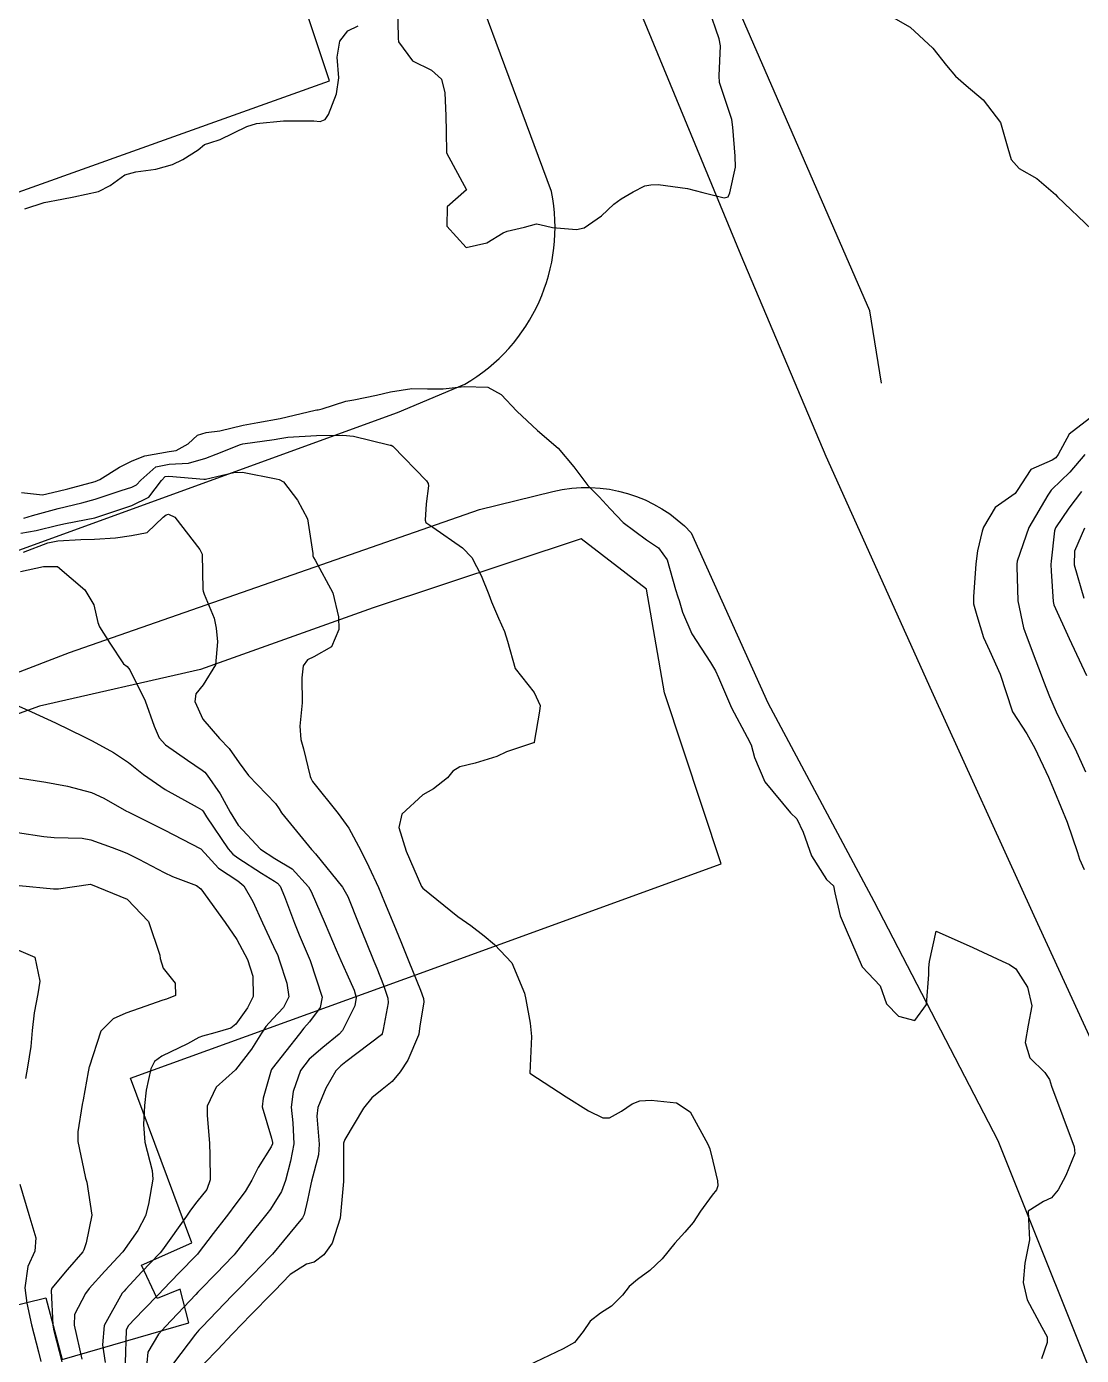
# Model space of a CAD drawing. Header units: metres. Extents: x 307586 to 320046, y 7427249 to 7434250.
# Drawn here: x 318913.1 to 318970.4, y 7428973.2 to 7429045.5 of the extents above; entities that cross this region are included whole.
import ezdxf

# ---------------------------------------------------------------- set-up
doc = ezdxf.new("R2010")
doc.units = ezdxf.units.M
doc.header["$MEASUREMENT"] = 0
for name, color, linetype in [('Curvas de Nivel 1m', 11, 'Continuous'), ('Curvas de Nivel 5m', 15, 'Continuous'), ('Divisa', 42, 'FENCELINE2'), ('Edificações', 30, 'Continuous'), ('Vias Primárias', 230, 'Continuous')]:
    doc.layers.add(name, color=color, linetype=linetype)
doc.linetypes.add('FENCELINE2', pattern='A,0.25,-0.1,[132,ltypeshp.shx,S=0.1,R=0,X=-0.1,Y=0],-0.1,1', length=1.45)

msp = doc.modelspace()

# ---------------------------------------------------------------- linework, layer by layer
at = {"layer": 'Curvas de Nivel 1m', "flags": 128}
for points, elevation in [([(318933.225, 7429046.628), (318933.261, 7429044.804), (318933.283, 7429044.627), (318934.04, 7429043.582), (318935.068, 7429043.091), (318935.622, 7429042.594), (318935.795, 7429041.849), (318935.849, 7429040.592), (318935.871, 7429039.745), (318935.883, 7429038.591), (318936.983, 7429036.58), (318935.92, 7429035.644), (318935.909, 7429034.591), (318936.952, 7429033.444), (318938.087, 7429033.696), (318938.96, 7429034.238), (318939.183, 7429034.326), (318940.13, 7429034.538), (318940.774, 7429034.722), (318940.965, 7429034.686), (318941.651, 7429034.523), (318942.962, 7429034.408), (318943.379, 7429034.504), (318944.305, 7429035.158), (318944.983, 7429035.786), (318945.378, 7429036.085), (318946.037, 7429036.47), (318946.662, 7429036.798), (318946.997, 7429036.848), (318947.4, 7429036.857), (318948.995, 7429036.65), (318949.826, 7429036.422), (318950.989, 7429036.132), (318951.206, 7429036.191), (318951.282, 7429036.407), (318951.596, 7429037.815), (318951.57, 7429038.404), (318951.449, 7429039.986), (318951.391, 7429040.406), (318951.048, 7429041.429), (318950.73, 7429042.413), (318950.707, 7429042.773), (318950.785, 7429044.413), (318950.715, 7429044.787), (318950.15, 7429046.42)], 792), ([(318959.538, 7429046.306), (318961.1, 7429045.417), (318962.33, 7429044.278), (318963.074, 7429043.338), (318963.564, 7429042.759), (318964.129, 7429042.254), (318965.051, 7429041.477), (318966.006, 7429040.23), (318966.4, 7429038.846), (318966.586, 7429038.224), (318967.008, 7429037.738), (318967.981, 7429037.184), (318968.994, 7429036.314), (318969.109, 7429036.189), (318970.967, 7429034.416)], 792), ([(318912.97, 7429035.536), (318914.013, 7429035.894), (318914.975, 7429036.074), (318915.625, 7429036.185), (318916.98, 7429036.492), (318917.609, 7429036.811), (318918.394, 7429037.397), (318918.994, 7429037.549), (318920.08, 7429037.696), (318921.001, 7429037.96), (318921.554, 7429038.215), (318922.385, 7429038.756), (318922.735, 7429039.034), (318923.017, 7429039.133), (318923.592, 7429039.315), (318925.026, 7429040.018), (318925.56, 7429040.182), (318927.029, 7429040.326), (318928.675, 7429040.321), (318929.029, 7429040.283), (318929.299, 7429040.398), (318929.465, 7429040.666), (318929.913, 7429041.799), (318930.026, 7429042.66), (318929.953, 7429043.783), (318930.098, 7429044.66), (318930.528, 7429045.216), (318931.091, 7429045.498)], 792), ([(318912.785, 7429020.108), (318913.923, 7429019.992), (318914.786, 7429020.177), (318915.311, 7429020.312), (318916.792, 7429020.703), (318917.047, 7429020.816), (318918.108, 7429021.496), (318918.809, 7429021.834), (318919.486, 7429022.11), (318920.816, 7429022.339), (318921.19, 7429022.394), (318921.843, 7429022.76), (318922.344, 7429023.239), (318922.829, 7429023.375), (318923.559, 7429023.468), (318924.833, 7429023.774), (318925.624, 7429023.923), (318926.837, 7429024.13), (318928.757, 7429024.586), (318928.842, 7429024.601), (318928.906, 7429024.605), (318929.134, 7429024.667), (318930.423, 7429025.079), (318930.848, 7429025.161), (318932.088, 7429025.401), (318932.852, 7429025.587), (318934.008, 7429025.766), (318934.855, 7429025.758), (318935.701, 7429025.745), (318936.856, 7429025.887), (318938.134, 7429025.839), (318938.852, 7429025.437), (318939.716, 7429024.541), (318940.833, 7429023.491), (318941.964, 7429022.519), (318942.808, 7429021.51), (318943.568, 7429020.498), (318944.179, 7429019.881), (318944.78, 7429019.227), (318945.488, 7429018.473), (318946.764, 7429017.533), (318947.41, 7429017.101), (318947.881, 7429016.443), (318948.334, 7429014.831), (318948.461, 7429014.434), (318948.527, 7429014.239), (318948.715, 7429013.613), (318949.22, 7429012.425), (318950.23, 7429010.865), (318950.513, 7429010.412), (318950.669, 7429010.061), (318951.384, 7429008.403), (318952.228, 7429006.803), (318952.441, 7429006.392), (318952.623, 7429005.71), (318953.186, 7429004.374), (318954.586, 7429002.696), (318954.932, 7429002.357), (318955.278, 7429001.647), (318955.73, 7429000.348), (318956.54, 7428999.069), (318956.929, 7428998.726), (318957, 7428998.333), (318957.279, 7428997.087), (318957.615, 7428996.323), (318958.483, 7428994.31), (318959.454, 7428993.282), (318959.805, 7428992.297), (318960.453, 7428991.628), (318961.337, 7428991.39), (318961.975, 7428992.267), (318962.112, 7428993.898), (318962.101, 7428994.266), (318962.145, 7428994.608), (318962.513, 7428996.26), (318964.5, 7428995.369), (318966.092, 7428994.621), (318966.486, 7428994.445), (318966.832, 7428994.215), (318967.473, 7428993.205), (318967.713, 7428992.201), (318967.502, 7428991.149), (318967.335, 7428990.206), (318967.592, 7428989.37), (318968.417, 7428988.567), (318968.658, 7428988.188), (318968.769, 7428987.827), (318969.39, 7428986.18), (318970.008, 7428984.533), (318970.046, 7428984.173), (318969.558, 7428982.971), (318969.141, 7428982.182), (318968.769, 7428981.753), (318968.333, 7428981.555), (318967.504, 7428981.023), (318967.548, 7428980.201), (318967.574, 7428979.469), (318967.328, 7428978.204), (318967.234, 7428977.157), (318967.457, 7428976.202), (318968.251, 7428974.719), (318968.536, 7428974.187), (318968.54, 7428973.887), (318968.231, 7428973.006)], 793), ([(318970.843, 7429024.138), (318969.731, 7429023.284), (318969.136, 7429022.187), (318969.013, 7429021.995), (318968.818, 7429021.877), (318967.653, 7429021.365), (318966.911, 7429020.218), (318966.791, 7429020.063), (318965.714, 7429019.3), (318965.077, 7429018.237), (318965.006, 7429018.002), (318964.76, 7429016.941), (318964.654, 7429016.241), (318964.532, 7429014.437), (318964.527, 7429014.243), (318964.542, 7429014.063), (318964.715, 7429013.426), (318965.086, 7429012.236), (318965.399, 7429011.527), (318965.981, 7429010.227), (318966.628, 7429008.245), (318966.636, 7429008.22), (318966.653, 7429008.188), (318967.428, 7429006.995), (318967.868, 7429006.201), (318968.61, 7429004.639), (318968.799, 7429004.188), (318968.931, 7429003.855), (318969.623, 7429002.18), (318970.192, 7429000.54), (318970.304, 7429000.172), (318970.547, 7428999.616)], 792), ([(318912.916, 7429018.723), (318913.378, 7429018.861), (318914.777, 7429019.242), (318916.057, 7429019.55), (318916.782, 7429019.747), (318918.209, 7429020.221), (318918.789, 7429020.407), (318919.044, 7429020.534), (318919.269, 7429020.785), (318920.079, 7429021.502), (318920.806, 7429021.655), (318921.855, 7429021.711), (318922.811, 7429021.973), (318923.366, 7429022.191), (318924.691, 7429022.722), (318924.823, 7429022.758), (318926.527, 7429023.002), (318926.826, 7429023.053), (318927.261, 7429023.127), (318928.828, 7429023.215), (318930.258, 7429023.227), (318930.828, 7429023.186), (318932.748, 7429022.706), (318932.824, 7429022.695), (318932.887, 7429022.692), (318932.977, 7429022.628), (318934.795, 7429020.741), (318934.89, 7429020.599), (318934.912, 7429020.479), (318934.782, 7429019.498), (318934.728, 7429018.601), (318934.771, 7429018.488), (318935.137, 7429018.227), (318936.751, 7429017.102), (318937.27, 7429016.572), (318937.766, 7429015.598), (318938.188, 7429014.558), (318938.327, 7429014.164), (318938.71, 7429013.275), (318939.049, 7429012.547), (318939.205, 7429012.036), (318939.626, 7429010.54), (318940.66, 7429009.237), (318940.982, 7429008.527), (318940.949, 7429008.226), (318940.661, 7429006.53), (318940.645, 7429006.508), (318940.623, 7429006.498), (318939.145, 7429006.017), (318938.615, 7429005.759), (318937.439, 7429005.395), (318936.609, 7429005.197), (318936.233, 7429004.957), (318935.933, 7429004.587), (318935.189, 7429004.002), (318934.594, 7429003.67), (318933.454, 7429002.617), (318933.3, 7429001.891), (318933.696, 7429000.609), (318934.534, 7428998.689), (318934.596, 7428998.599), (318936.51, 7428997.062), (318937.214, 7428996.569), (318937.944, 7428996.005), (318938.493, 7428995.528), (318939.445, 7428994.54), (318940.124, 7428992.876), (318940.195, 7428992.533), (318940.444, 7428991.252), (318940.506, 7428990.529), (318940.413, 7428988.53), (318942.394, 7428987.252), (318943.6, 7428986.488), (318944.379, 7428986.106), (318944.75, 7428986.105), (318945.401, 7428986.47), (318945.988, 7428986.865), (318946.391, 7428987.021), (318947.013, 7428987.072), (318948.398, 7428986.924), (318949.128, 7428986.423), (318950.102, 7428984.677), (318950.193, 7428984.412), (318950.356, 7428983.746), (318950.612, 7428982.672), (318950.642, 7428982.406), (318950.556, 7428982.191), (318950.335, 7428981.907), (318949.703, 7428981.035), (318949.288, 7428980.42), (318948.837, 7428979.895), (318948.302, 7428979.292), (318947.607, 7428978.44), (318946.935, 7428977.799), (318946.276, 7428977.316), (318945.81, 7428976.924), (318945.451, 7428976.468), (318944.864, 7428975.867), (318944.253, 7428975.483), (318943.692, 7428975.042), (318943.324, 7428974.489), (318942.839, 7428973.892), (318942.233, 7428973.547), (318940.323, 7428972.627)], 794), ([(318970.584, 7429022.172), (318969.775, 7429021.213), (318968.794, 7429020.278), (318968.749, 7429020.235), (318968.711, 7429020.191), (318968.566, 7429019.969), (318967.533, 7429018.209), (318966.91, 7429016.374), (318966.89, 7429016.218), (318966.884, 7429016.085), (318966.95, 7429014.217), (318967.255, 7429012.758), (318967.451, 7429012.209), (318967.929, 7429010.957), (318968.209, 7429010.197), (318968.334, 7429009.859), (318968.661, 7429009.027), (318969.025, 7429008.186), (318969.414, 7429007.414), (318970.053, 7429006.176), (318970.614, 7429004.925)], 791), ([(318912.902, 7429016.868), (318914.218, 7429017.381), (318914.753, 7429017.491), (318916.016, 7429017.565), (318916.754, 7429017.584), (318917.902, 7429017.657), (318918.758, 7429017.78), (318919.608, 7429017.933), (318920.487, 7429018.773), (318920.655, 7429018.89), (318920.775, 7429018.929), (318921.128, 7429018.766), (318922.477, 7429017.022), (318922.6, 7429016.751), (318922.641, 7429014.834), (318922.66, 7429014.751), (318922.721, 7429014.59), (318923.253, 7429013.287), (318923.375, 7429012.74), (318923.434, 7429011.996), (318923.326, 7429010.74), (318922.662, 7429009.654), (318922.256, 7429009.155), (318922.211, 7429008.754), (318922.639, 7429007.79), (318923.545, 7429006.736), (318924.075, 7429006.185), (318924.61, 7429005.411), (318925.121, 7429004.715), (318926.588, 7429003.2), (318926.791, 7429002.903), (318926.926, 7429002.695), (318928.553, 7429000.7), (318928.579, 7429000.67), (318928.759, 7429000.46), (318930.229, 7428998.653), (318930.525, 7428998.146), (318931.129, 7428996.641), (318931.523, 7428995.665), (318931.938, 7428994.628), (318932.095, 7428994.242), (318932.47, 7428993.315), (318932.704, 7428992.618), (318932.717, 7428992.36), (318932.437, 7428990.911), (318932.383, 7428990.672), (318932.353, 7428990.621), (318930.418, 7428989.145), (318930.138, 7428988.931), (318929.866, 7428988.655), (318929.333, 7428987.726), (318928.9, 7428986.665), (318928.842, 7428986.202), (318928.959, 7428984.664), (318928.931, 7428984.09), (318928.556, 7428982.668), (318928.51, 7428982.499), (318928.327, 7428981.632), (318928.144, 7428980.844), (318928.058, 7428980.674), (318927.028, 7428979.416), (318926.426, 7428978.698), (318926.364, 7428978.626), (318926.291, 7428978.553), (318925.375, 7428977.611), (318924.506, 7428976.718), (318924.386, 7428976.594), (318924.26, 7428976.464), (318923.404, 7428975.576), (318922.602, 7428974.736), (318922.427, 7428974.552), (318922.239, 7428974.345), (318921.051, 7428972.758)], 796), ([(318970.563, 7429018.172), (318970.016, 7429016.922), (318970.001, 7429016.178), (318970.539, 7429014.359)], 789), ([(318912.732, 7429015.821), (318913.975, 7429016.091), (318914.735, 7429016.084), (318916.221, 7429014.825), (318916.715, 7429014), (318916.936, 7429013.047), (318917.03, 7429012.815), (318917.584, 7429011.912), (318918.325, 7429010.795), (318918.524, 7429010.645), (318918.67, 7429010.478), (318919.515, 7429008.781), (318919.998, 7429007.411), (318920.269, 7429006.774), (318920.619, 7429006.392), (318921.806, 7429005.563), (318922.606, 7429005.021), (318922.751, 7429004.895), (318922.879, 7429004.746), (318923.592, 7429003.734), (318924.132, 7429002.727), (318924.572, 7429002.022), (318925.785, 7429000.708), (318926.548, 7429000.2), (318927.496, 7428999.639), (318928.393, 7428998.672), (318928.529, 7428998.418), (318929.3, 7428996.662), (318929.895, 7428995.25), (318930.149, 7428994.653), (318930.476, 7428993.928), (318930.871, 7428993.048), (318930.977, 7428992.642), (318930.908, 7428992.192), (318930.442, 7428991.248), (318930.226, 7428990.863), (318930.05, 7428990.654), (318929.157, 7428989.931), (318928.419, 7428989.293), (318927.96, 7428988.677), (318927.545, 7428987.533), (318927.451, 7428986.684), (318927.531, 7428985.839), (318927.583, 7428984.682), (318927.41, 7428983.741), (318927.136, 7428982.688), (318926.925, 7428982.1), (318926.32, 7428981.143), (318926.126, 7428980.892), (318925.978, 7428980.703), (318925.24, 7428979.774), (318924.407, 7428978.719), (318924.354, 7428978.657), (318924.291, 7428978.594), (318923.365, 7428977.641), (318922.486, 7428976.738), (318922.376, 7428976.624), (318922.261, 7428976.503), (318920.617, 7428974.764), (318920.239, 7428974.333), (318919.645, 7428973.36), (318919.595, 7428972.776)], 797), ([(318912.647, 7429008.493), (318913.321, 7429008.181), (318914.634, 7429007.58), (318916.189, 7429006.824), (318916.621, 7429006.615), (318917.789, 7429005.977), (318918.609, 7429005.425), (318919.425, 7429004.782), (318920.595, 7429003.967), (318922.33, 7429003.008), (318922.584, 7429002.863), (318922.639, 7429002.805), (318922.674, 7429002.749), (318922.849, 7429002.476), (318924.014, 7429000.728), (318924.269, 7429000.442), (318924.548, 7429000.238), (318925.835, 7428999.412), (318926.536, 7428998.973), (318926.7, 7428998.863), (318926.838, 7428998.695), (318927.074, 7428998.143), (318927.619, 7428996.683), (318927.876, 7428996.058), (318928.483, 7428994.67), (318929.131, 7428992.663), (318929.022, 7428992.097), (318928.443, 7428991.326), (318928.136, 7428990.976), (318927.888, 7428990.678), (318926.414, 7428988.781), (318926.379, 7428988.734), (318926.365, 7428988.7), (318925.915, 7428987.18), (318925.868, 7428986.705), (318926.366, 7428985.005), (318926.429, 7428984.765), (318926.428, 7428984.699), (318926.361, 7428984.522), (318925.658, 7428983.399), (318925.312, 7428982.71), (318924.941, 7428982.106), (318924.321, 7428981.277), (318924.083, 7428980.956), (318923.908, 7428980.724), (318923.212, 7428979.823), (318922.387, 7428978.739), (318922.344, 7428978.687), (318922.291, 7428978.636), (318921.352, 7428977.678), (318920.479, 7428976.767), (318920.261, 7428976.538), (318919.39, 7428975.64), (318918.578, 7428974.787), (318918.48, 7428974.548), (318918.421, 7428972.788)], 798), ([(318912.6, 7429004.593), (318914.102, 7429004.351), (318914.597, 7429004.265), (318915.283, 7429004.146), (318916.593, 7429003.794), (318917.266, 7429003.486), (318918.496, 7429002.791), (318918.582, 7429002.745), (318918.662, 7429002.709), (318920.568, 7429001.745), (318922.502, 7429000.751), (318922.538, 7429000.736), (318922.553, 7429000.716), (318923.496, 7428999.684), (318924.536, 7428998.99), (318924.875, 7428998.717), (318925.355, 7428997.877), (318925.878, 7428996.706), (318926.49, 7428995.416), (318926.715, 7428994.926), (318926.8, 7428994.695), (318927.207, 7428993.426), (318927.31, 7428992.687), (318927.033, 7428992.112), (318926.445, 7428991.497), (318926.075, 7428991.067), (318925.839, 7428990.706), (318925.293, 7428989.842), (318924.413, 7428988.72), (318923.359, 7428987.77), (318922.88, 7428986.735), (318922.875, 7428986.238), (318923.002, 7428984.734), (318923.026, 7428984.063), (318923.049, 7428982.733), (318922.856, 7428982.214), (318922.325, 7428981.539), (318921.974, 7428981.09), (318921.746, 7428980.749), (318920.45, 7428978.923), (318920.331, 7428978.769), (318920.313, 7428978.749), (318920.292, 7428978.727), (318919.334, 7428977.722), (318918.46, 7428976.788), (318918.365, 7428976.686), (318918.261, 7428976.566), (318917.272, 7428974.805), (318917.19, 7428973.763), (318917.326, 7428972.803)], 799), ([(318912.667, 7428998.732), (318914.529, 7428998.551), (318914.8, 7428998.566), (318916.533, 7428998.82), (318918.521, 7428997.991), (318919.695, 7428996.778), (318920.298, 7428994.959), (318920.325, 7428994.772), (318920.478, 7428994.247), (318921.147, 7428993.437), (318921.149, 7428992.76), (318920.668, 7428992.559), (318920.459, 7428992.499), (318919.183, 7428992.052), (318918.448, 7428991.803), (318917.764, 7428991.48), (318917.104, 7428990.81), (318916.458, 7428988.864), (318916.448, 7428988.819), (318916.44, 7428988.792), (318916.41, 7428988.613), (318916.13, 7428987.079), (318916.086, 7428986.823), (318915.846, 7428985.347), (318915.847, 7428984.825), (318916.251, 7428982.914), (318916.273, 7428982.821), (318916.34, 7428982.597), (318916.617, 7428980.815), (318916.298, 7428979.306), (318916.182, 7428978.933), (318916.117, 7428978.822), (318915.273, 7428977.835), (318914.433, 7428976.838), (318914.393, 7428976.707), (318914.494, 7428974.837), (318914.549, 7428974.527), (318914.97, 7428972.833)], 801), ([(318912.487, 7428995.279), (318913.512, 7428994.85), (318913.781, 7428993.536), (318913.675, 7428992.848), (318913.477, 7428991.82), (318913.374, 7428990.851), (318913.294, 7428989.982), (318913.108, 7428988.853), (318913.007, 7428988.251)], 802), ([(318912.701, 7428982.493), (318913.181, 7428980.851), (318913.573, 7428979.575), (318913.505, 7428978.848), (318913.121, 7428978.011), (318912.972, 7428976.853), (318913.074, 7428976.033), (318913.333, 7428974.849), (318913.703, 7428973.371), (318913.835, 7428972.844)], 802)]:
    msp.add_lwpolyline(points, dxfattribs=dict(at, elevation=elevation))
at = {"layer": 'Curvas de Nivel 5m', "flags": 128}
for points, elevation in [([(318912.758, 7429017.894), (318913.579, 7429018.04), (318914.765, 7429018.342), (318915.183, 7429018.419), (318916.772, 7429018.74), (318916.832, 7429018.759), (318916.989, 7429018.817), (318918.779, 7429019.403), (318919.702, 7429019.862), (318920.396, 7429020.774), (318920.593, 7429020.975), (318920.797, 7429021.01), (318922.701, 7429020.844), (318922.794, 7429020.846), (318924.334, 7429021.193), (318924.8, 7429021.225), (318926.632, 7429020.865), (318926.795, 7429020.825), (318927.028, 7429020.696), (318927.793, 7429019.695), (318928.336, 7429018.677), (318928.62, 7429016.797), (318928.627, 7429016.672), (318928.652, 7429016.581), (318928.741, 7429016.434), (318929.7, 7429014.66), (318930.009, 7429013.358), (318930.036, 7429012.657), (318929.629, 7429011.72), (318928.681, 7429011.177), (318928.339, 7429011.015), (318928.092, 7429010.679), (318928.026, 7429010.039), (318928.046, 7429008.679), (318927.911, 7429007.404), (318927.973, 7429006.68), (318928.116, 7429006.176), (318928.48, 7429004.672), (318928.509, 7429004.579), (318928.6, 7429004.392), (318930.004, 7429002.656), (318930.571, 7429001.852), (318931.228, 7429000.64), (318931.67, 7428999.759), (318932.193, 7428998.625), (318932.521, 7428997.83), (318933.033, 7428996.615), (318933.408, 7428995.697), (318933.836, 7428994.606), (318934.467, 7428993.048), (318934.641, 7428992.598), (318934.662, 7428992.396), (318934.44, 7428991.099), (318934.381, 7428990.653), (318934.37, 7428990.601), (318933.778, 7428989.248), (318933.371, 7428988.61), (318932.935, 7428988.084), (318932.398, 7428987.652), (318931.83, 7428987.19), (318931.38, 7428986.635), (318930.366, 7428984.921), (318930.296, 7428984.718), (318930.29, 7428984.651), (318930.282, 7428982.712), (318930.281, 7428982.651), (318930.123, 7428980.844), (318930.103, 7428980.652), (318929.672, 7428979.284), (318929.226, 7428978.661), (318928.696, 7428978.257), (318928.285, 7428978.154), (318927.382, 7428977.578), (318926.529, 7428976.696), (318926.26, 7428976.426), (318925.412, 7428975.548), (318924.605, 7428974.716), (318924.428, 7428974.531), (318924.239, 7428974.334), (318923.451, 7428973.507), (318922.709, 7428972.735)], 795), ([(318970.407, 7429020.174), (318969.71, 7429019.254), (318968.985, 7429018.188), (318968.929, 7429018.031), (318968.755, 7429016.384), (318968.744, 7429016.19), (318968.748, 7429015.842), (318968.858, 7429014.189), (318968.908, 7429014.001), (318969.743, 7429012.18), (318970.673, 7429010.17)], 790), ([(318912.564, 7429001.615), (318913.999, 7429001.41), (318914.561, 7429001.357), (318916.077, 7429001.308), (318916.559, 7429001.219), (318917.718, 7429000.803), (318918.328, 7429000.571), (318918.55, 7429000.475), (318919.161, 7429000.169), (318920.54, 7428999.441), (318921.001, 7428999.229), (318922.291, 7428998.744), (318922.53, 7428998.565), (318923.864, 7428996.726), (318924.494, 7428995.8), (318925.074, 7428994.714), (318925.368, 7428993.817), (318925.37, 7428992.711), (318925.078, 7428992.089), (318924.44, 7428991.205), (318924.173, 7428990.986), (318923.286, 7428990.731), (318922.622, 7428990.547), (318922.43, 7428990.466), (318921.807, 7428990.129), (318920.42, 7428989.458), (318920.018, 7428989.173), (318919.811, 7428988.776), (318919.566, 7428987.607), (318919.463, 7428986.779), (318919.414, 7428985.738), (318919.488, 7428984.779), (318919.882, 7428983.24), (318919.92, 7428982.774), (318919.683, 7428981.416), (318919.532, 7428980.778), (318919.114, 7428979.973), (318918.293, 7428978.82), (318918.268, 7428978.79), (318917.312, 7428977.77), (318916.47, 7428976.817), (318916.26, 7428976.546), (318915.674, 7428975.401), (318915.654, 7428974.826), (318916.073, 7428972.973)], 800)]:
    msp.add_lwpolyline(points, dxfattribs=dict(at, elevation=elevation))
at = {"layer": 'Divisa'}
msp.add_lwpolyline([(318959.527, 7429026.056), (318958.908, 7429029.991), (318941.39, 7429070.227), (318926.876, 7429105.091), (318901.888, 7429172.627)], dxfattribs=at)
at = {"layer": 'Edificações'}
for points in [[(318921.425, 7429064.567), (318885.025, 7429051.015), (318890.65, 7429037.133), (318894.621, 7429038.538), (318897.434, 7429031.018), (318929.532, 7429042.504), (318924.568, 7429057.378), (318921.425, 7429064.567)], [(318910.781, 7428975.503), (318914.104, 7428976.323), (318915.003, 7428972.965), (318921.882, 7428974.956), (318921.413, 7428976.792), (318920.162, 7428976.284), (318919.304, 7428978.089), (318922.04, 7428979.3), (318918.719, 7428988.255), (318933.614, 7428993.658), (318950.826, 7428999.916), (318947.744, 7429009.226), (318946.767, 7429014.865), (318943.21, 7429017.598), (318931.905, 7429013.844), (318922.517, 7429010.48), (318913.761, 7429008.489), (318900.417, 7429003.676)]]:
    msp.add_lwpolyline(points, dxfattribs=at)
at = {"layer": 'Vias Primárias'}
for points in [[(318907.639, 7429015.158), (318933.221, 7429024.46), (318936.879, 7429026.004, 0.321837), (318941.589, 7429036.482), (318935.167, 7429053.831), (318925.526, 7429078.692), (318912.568, 7429109.752), (318902.177, 7429136.32)], [(318907.639, 7429015.158), (318933.221, 7429024.46), (318936.879, 7429026.004, 0.321837), (318941.589, 7429036.482), (318935.167, 7429053.831), (318925.526, 7429078.692), (318912.568, 7429109.752), (318902.177, 7429136.32)], [(318915.394, 7429011.415), (318937.685, 7429019.187), (318941.664, 7429020.164, -0.271613), (318949.195, 7429017.921), (318953.357, 7429008.683), (318959.119, 7428997.893), (318965.861, 7428984.875), (318972.077, 7428969.337)], [(318915.394, 7429011.415), (318937.685, 7429019.187), (318941.664, 7429020.164, -0.271613), (318949.195, 7429017.921), (318953.357, 7429008.683), (318959.119, 7428997.893), (318965.861, 7428984.875), (318972.077, 7428969.337)], [(318970.887, 7428891.118), (318954.489, 7428883.184), (318934.786, 7428873.402), (318920.039, 7428866.12), (318907.607, 7428859.912, -0.285951), (318900.605, 7428860.572, -0.149585), (318898.425, 7428863.608), (318894.857, 7428872.912), (318889.965, 7428887.063), (318884.412, 7428902.657), (318878.195, 7428919.988), (318872.179, 7428936.913), (318865.569, 7428955.424), (318858.956, 7428974.01), (318855.053, 7428985.003, -0.515847), (318858.752, 7428990.282), (318873.814, 7428996.287), (318902.77, 7429006.546), (318915.394, 7429011.415)], [(318970.887, 7428891.118), (318954.489, 7428883.184), (318934.786, 7428873.402), (318920.039, 7428866.12), (318907.607, 7428859.912, -0.285951), (318900.605, 7428860.572, -0.149585), (318898.425, 7428863.608), (318894.857, 7428872.912), (318889.965, 7428887.063), (318884.412, 7428902.657), (318878.195, 7428919.988), (318872.179, 7428936.913), (318865.569, 7428955.424), (318858.956, 7428974.01), (318855.053, 7428985.003, -0.515847), (318858.752, 7428990.282), (318873.814, 7428996.287), (318902.77, 7429006.546), (318915.394, 7429011.415)]]:
    msp.add_lwpolyline(points, format="xyb", dxfattribs=at)
msp.add_lwpolyline([(318973.307, 7428985.187), (318967.838, 7428997.09), (318962.262, 7429009.314), (318956.525, 7429022.067), (318951.914, 7429033.011), (318945.911, 7429047.538), (318939.959, 7429062.817), (318933.902, 7429076.761), (318927.469, 7429094.555), (318921.143, 7429109.141), (318913.423, 7429128.328)], dxfattribs=at)
msp.add_lwpolyline([(318973.307, 7428985.187), (318967.838, 7428997.09), (318962.262, 7429009.314), (318956.525, 7429022.067), (318951.914, 7429033.011), (318945.911, 7429047.538), (318939.959, 7429062.817), (318933.902, 7429076.761), (318927.469, 7429094.555), (318921.143, 7429109.141), (318913.423, 7429128.328)], dxfattribs=at)

doc.saveas('drawing.dxf')
